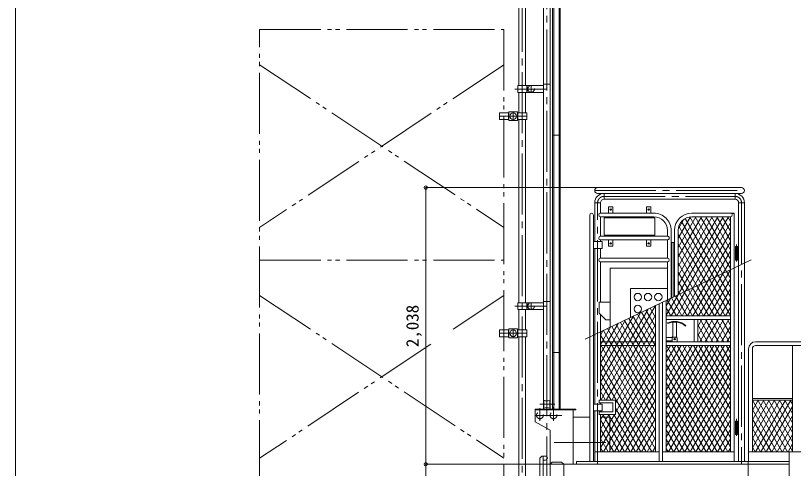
# Model space of a CAD drawing. Units: millimetres, scale not verified. Extents: x -10247 to 10142, y -7132 to 7111.
# Drawn here: x -10247 to -4517, y -1076 to 2261 of the extents above; entities that cross this region are included whole.
import ezdxf
from ezdxf.enums import TextEntityAlignment as Align

# ---------------------------------------------------------------- set-up
doc = ezdxf.new("R2010")
doc.units = ezdxf.units.MM
doc.header["$LTSCALE"] = 50
doc.header["$PDMODE"] = 32
doc.header["$PDSIZE"] = 25
for name, pattern in [('CHAIN2', [12, 9, -1, 1, -1]), ('DASHED2', [3, 2, -1]), ('DOUBLE_CHAIN2', [12.8, 9, -1, 0.6, -0.6, 0.6, -1])]:
    doc.linetypes.add(name, pattern=pattern)
doc.layers.add('0-0_1', color=4, linetype='Continuous', lineweight=18)
doc.layers.add('1-0_SPLIN', color=7, linetype='Continuous', lineweight=18)
doc.styles.add('ＭＳ ゴシック', font='')
doc.styles.get('ＭＳ ゴシック').set_extended_font_data('MS Gothic')

msp = doc.modelspace()

# ---------------------------------------------------------------- linework, layer by layer
at = {"layer": '0-0_1', "color": 7}
msp.add_line((-10247.3, -7131.76), (-10247.3, 7110.81), dxfattribs=at)
at = {"layer": '0-0_1', "lineweight": 9}
for p, q in [((-7225.47, 993.12), (-7225.47, -1044.58)), ((-5880.36, 993.12), (-7225.47, 993.12)), ((-5880.36, -1044.58), (-7225.47, -1044.58)), ((-7225.47, -1544.58), (-7225.47, -1044.58))]:
    msp.add_line(p, q, dxfattribs=at)
at = {"layer": '0-0_1'}
for p in [(-7225.47, 993.12), (-7225.47, -1044.58)]:
    msp.add_point(p, dxfattribs=at)
at = {"layer": '1-0_SPLIN'}
for p, q in [((-6538.79, 1744.96), (-6538.79, 2444.16)), ((-6490.19, 1744.96), (-6490.19, 2444.16)), ((-6358.79, -638.58), (-6358.79, 2444.16)), ((-6310.19, -638.58), (-6310.19, 2444.16)), ((-6290.99, -638.58), (-6290.99, 2444.16)), ((-6281.99, -638.58), (-6281.99, 2444.16)), ((-6243.99, -638.58), (-6243.99, 2444.16)), ((-6234.99, -638.58), (-6234.99, 2444.16)), ((-6358.79, 1754.96), (-6310.19, 1754.96)), ((-6538.79, 1544.96), (-6538.79, 1694.96)), ((-6490.19, 1544.96), (-6490.19, 1694.96)), ((-6538.79, 144.96), (-6538.79, 1494.96)), ((-6490.19, 144.96), (-6490.19, 1494.96)), ((-6290.99, 1378.96), (-6234.99, 1378.96)), ((-5959.49, 950.42), (-5911.89, 950.42)), ((-4947.09, 950.42), (-5911.89, 950.42)), ((-5911.89, 950.42), (-5911.89, 907.72)), ((-4899.49, 950.42), (-4947.09, 950.42)), ((-4947.09, 950.42), (-4947.09, 907.72)), ((-5938.14, 881.47), (-5980.84, 881.47)), ((-5980.84, 881.47), (-5980.84, 595.42)), ((-5938.14, 805.42), (-5938.14, 881.47)), ((-5911.89, 907.72), (-4947.09, 907.72)), ((-4878.14, 881.47), (-4920.84, 881.47)), ((-4920.84, 881.47), (-4920.84, -1024.58)), ((-4878.14, -1024.58), (-4878.14, 881.47)), ((-5545.09, 805.42), (-5938.14, 805.42)), ((-4981.07, 805.42), (-5265.84, 805.42)), ((-4953.84, 805.42), (-4981.07, 805.42)), ((-4953.84, 803.12), (-4973.47, 803.12)), ((-4953.84, 805.42), (-4953.84, 401.93)), ((-6018.09, 791.42), (-6018.09, -1024.58)), ((-5990.89, -1024.58), (-5990.89, 791.42)), ((-5545.09, 778.22), (-5938.14, 778.22)), ((-5938.14, 635.42), (-5938.14, 778.22)), ((-5265.84, 778.22), (-4981.01, 778.22)), ((-4981.04, 388.88), (-4981.04, 778.22)), ((-5445.09, 635.42), (-5938.14, 635.42)), ((-5445.09, 635.42), (-5445.09, 678.22)), ((-5417.89, 678.22), (-5417.89, 179.33)), ((-5393.04, 678.22), (-5393.04, 191.25)), ((-5365.84, 204.29), (-5365.84, 678.22)), ((-5445.09, 608.22), (-5938.14, 608.22)), ((-5938.14, 595.42), (-5938.14, 608.22)), ((-5445.09, 473.02), (-5445.09, 608.22)), ((-5980.84, 545.42), (-5980.84, -601.08)), ((-5938.14, 473.02), (-5938.14, 545.42)), ((-4944.84, 558.42), (-4929.84, 558.42)), ((-4944.84, 508.42), (-4944.84, 558.42)), ((-4929.84, 508.42), (-4929.84, 558.42)), ((-4929.84, 553.42), (-4920.84, 553.42)), ((-5445.09, 473.02), (-5938.14, 473.02)), ((-4929.84, 513.42), (-4920.84, 513.42)), ((-4929.84, 503.42), (-4920.84, 503.42)), ((-4929.84, 463.42), (-4920.84, 463.42)), ((-5445.09, 445.82), (-5938.14, 445.82)), ((-5938.14, 149.42), (-5938.14, 445.82)), ((-5445.09, 166.28), (-5445.09, 445.82)), ((-4953.84, 401.93), (-4953.84, -1024.58)), ((-4981.04, -954.58), (-4981.04, 388.88)), ((-6358.79, 154.96), (-6310.19, 154.96)), ((-5533.09, 124.06), (-5533.09, -954.58)), ((-5505.89, 137.11), (-5505.89, -1024.58)), ((-5481.04, -1024.58), (-5481.04, 149.03)), ((-5453.84, 162.08), (-5453.84, -954.58)), ((-6538.79, -55.04), (-6538.79, 94.96)), ((-6490.19, -55.04), (-6490.19, 94.96)), ((-5938.14, -573.58), (-5938.14, 59.42)), ((-5453.84, 47.62), (-4981.04, 47.62)), ((-4981.04, 20.42), (-5453.84, 20.42)), ((-5404.34, 1.99), (-5404.34, -99.88)), ((-5379.34, 1.99), (-5379.34, -107.38)), ((-5248.84, 20.42), (-5248.84, -142.38)), ((-5221.64, 20.42), (-5221.64, -142.38)), ((-5442.03, -7.91), (-5443.84, -3.78)), ((-5311.72, -26.43), (-5308.84, -22.98)), ((-6538.79, -1655.04), (-6538.79, -105.04)), ((-6490.19, -1655.04), (-6490.19, -105.04)), ((-5453.84, -109.88), (-5414.34, -109.88)), ((-5410.84, -114.16), (-5410.84, -142.38)), ((-5372.84, -114.16), (-5372.84, -142.38)), ((-5533.09, -142.38), (-5938.14, -142.38)), ((-5938.14, -169.58), (-5533.09, -169.58)), ((-5453.84, -134.88), (-5410.84, -134.88)), ((-5453.84, -142.38), (-4981.04, -142.38)), ((-5453.84, -169.58), (-4981.04, -169.58)), ((-3103.69, -142.38), (-4795.29, -142.38)), ((-3103.69, -169.58), (-4795.29, -169.58)), ((-4522.99, -954.58), (-4522.99, -169.58)), ((-6290.99, -221.04), (-6234.99, -221.04)), ((-4846.99, -194.08), (-4846.99, -1024.58)), ((-4819.79, -194.08), (-4819.79, -954.58)), ((-4522.99, -560.38), (-4819.79, -560.38)), ((-4819.79, -572.38), (-4522.99, -572.38)), ((-6356.49, -631.08), (-6356.49, -574.08)), ((-6312.49, -631.08), (-6312.49, -574.08)), ((-5938.14, -601.08), (-5938.14, -593.58)), ((-6419.49, -644.58), (-6119.49, -644.58)), ((-6139.49, -1044.58), (-6139.49, -644.58)), ((-5980.84, -651.08), (-5980.84, -1024.58)), ((-5938.14, -658.58), (-5938.14, -651.08)), ((-5938.14, -954.58), (-5938.14, -678.58)), ((-6139.49, -698.58), (-6018.09, -698.58)), ((-4944.84, -726.58), (-4929.84, -726.58)), ((-4944.84, -776.58), (-4944.84, -726.58)), ((-4929.84, -776.58), (-4929.84, -726.58)), ((-4929.84, -731.58), (-4920.84, -731.58)), ((-4929.84, -771.58), (-4920.84, -771.58)), ((-4929.84, -781.58), (-4920.84, -781.58)), ((-4929.84, -821.58), (-4920.84, -821.58)), ((-5980.84, -954.58), (-5505.89, -954.58)), ((-5481.04, -954.58), (-4953.84, -954.58)), ((-4846.99, -954.58), (-3051.99, -954.58)), ((-4549.49, -954.58), (-4549.49, -1645.02)), ((-6384.49, -999.58), (-6369.49, -984.58)), ((-6344.49, -984.58), (-6359.49, -984.58)), ((-6344.49, -1014.58), (-6359.49, -1014.58)), ((-6309.49, -1044.58), (-6294.49, -1029.58)), ((-6224.49, -1029.58), (-6294.49, -1029.58)), ((-6209.49, -1044.58), (-6224.49, -1029.58)), ((-4849.49, -1024.58), (-4849.49, -1144.58)), ((-6359.49, -1044.58), (-6309.49, -1044.58)), ((-6209.49, -1044.58), (-4549.49, -1044.58))]:
    msp.add_line(p, q, dxfattribs=at)
at = {"layer": '1-0_SPLIN', "color": 2, "linetype": 'CHAIN2'}
for p, q in [((-6514.49, 2444.16), (-6514.49, -3148.66)), ((-6334.49, -3091.04), (-6334.49, 2444.16)), ((-6568.27, 1719.96), (-6334.49, 1719.96)), ((-6449.49, 1744.96), (-6449.49, 1694.96)), ((-6581.99, 1552.46), (-6581.99, 1487.46)), ((-6681.99, 1519.96), (-6481.99, 1519.96)), ((-5980.84, 971.77), (-4878.14, 971.77)), ((-5911.89, 929.07), (-4947.09, 929.07)), ((-5959.49, -1044.58), (-5959.49, 881.47)), ((-4899.49, 881.47), (-4899.49, -1044.58)), ((-4937.34, 574.49), (-4937.34, 448.56)), ((-6568.27, 119.96), (-6334.49, 119.96)), ((-6449.49, 144.96), (-6449.49, 94.96)), ((-6581.99, -47.54), (-6581.99, -112.54)), ((-6681.99, -80.04), (-6481.99, -80.04)), ((-6384.49, -602.58), (-6274.64, -602.58)), ((-6284.49, -724.58), (-6284.49, -624.95)), ((-6419.49, -684.58), (-6224.03, -684.58)), ((-6384.49, -724.58), (-6384.49, -630.91)), ((-4937.34, -710.51), (-4937.34, -836.44)), ((-6280.19, -884.58), (-5898.41, -884.58))]:
    msp.add_line(p, q, dxfattribs=at)
at = {"layer": '1-0_SPLIN', "color": 2, "linetype": 'DOUBLE_CHAIN2'}
for p, q in [((-8449.49, 2158.96), (-6649.49, 2158.96)), ((-8449.49, -3091.04), (-8449.49, 2158.96)), ((-6649.49, 2158.96), (-6649.49, -3091.04)), ((-8449.49, 1898.96), (-6649.49, 698.96)), ((-6652.79, 1896.76), (-8449.49, 698.96)), ((-8449.49, 458.96), (-6649.49, 458.96)), ((-8449.49, 198.96), (-6649.49, -1001.04)), ((-6649.49, 198.96), (-7041.81, -62.59)), ((-7187.37, -159.63), (-8449.49, -1001.04))]:
    msp.add_line(p, q, dxfattribs=at)
at = {"layer": '1-0_SPLIN', "color": 3}
for p, q in [((-5365.84, 274.71), (-5075.13, 778.22)), ((-5365.84, 205.42), (-5035.13, 778.22)), ((-5365.84, 343.99), (-5115.13, 778.22)), ((-5365.84, 551.83), (-5235.13, 778.22)), ((-5365.84, 482.55), (-5195.13, 778.22)), ((-5365.84, 413.27), (-5155.13, 778.22)), ((-5365.84, 621.12), (-5275.4, 777.76)), ((-5364.87, 692.07), (-5327.35, 757.06)), ((-5314.2, 765.75), (-5071.55, 345.46)), ((-5311.42, 230.4), (-4995.13, 778.22)), ((-5280.76, 777.1), (-5040.23, 360.49)), ((-5241.4, 778.22), (-5008.9, 375.52)), ((-5201.4, 778.22), (-4981.04, 396.54)), ((-5161.4, 778.22), (-4981.04, 465.82)), ((-5121.4, 778.22), (-4981.04, 535.1)), ((-5081.4, 778.22), (-4981.04, 604.38)), ((-5041.4, 778.22), (-4981.04, 673.67)), ((-5001.4, 778.22), (-4981.04, 742.95)), ((-5361.15, 708.49), (-5134.2, 315.41)), ((-5341.45, 743.66), (-5102.88, 330.44)), ((-5256.1, 256.94), (-4981.04, 733.35)), ((-5365.84, 647.34), (-5165.52, 300.38)), ((-5200.78, 283.47), (-4981.04, 664.07)), ((-5365.84, 578.06), (-5196.85, 285.36)), ((-5145.45, 310.01), (-4981.04, 594.79)), ((-5090.13, 336.55), (-4981.04, 525.51)), ((-5365.84, 508.77), (-5228.17, 270.33)), ((-5365.84, 439.49), (-5259.5, 255.31)), ((-5034.81, 363.09), (-4981.04, 456.23)), ((-5365.84, 370.21), (-5290.82, 240.28)), ((-5216.95, 47.62), (-5034.81, 363.09)), ((-5176.95, 47.62), (-4981.04, 386.94)), ((-5071.55, 345.46), (-4981.04, 188.69)), ((-5040.23, 360.49), (-4981.04, 257.97)), ((-5008.9, 375.52), (-4981.04, 327.26)), ((-5365.84, 300.93), (-5322.15, 225.25)), ((-5296.95, 47.62), (-5145.45, 310.01)), ((-5256.95, 47.62), (-5090.13, 336.55)), ((-5165.52, 300.38), (-5019.59, 47.62)), ((-5136.95, 47.62), (-4981.04, 317.66)), ((-5134.2, 315.41), (-4981.04, 50.13)), ((-5102.88, 330.44), (-4981.04, 119.41)), ((-5416.95, 47.62), (-5311.42, 230.4)), ((-5376.95, 47.62), (-5256.1, 256.94)), ((-5365.84, 231.65), (-5353.47, 210.23)), ((-5336.95, 47.62), (-5200.78, 283.47)), ((-5290.82, 240.28), (-5179.59, 47.62)), ((-5259.5, 255.31), (-5139.59, 47.62)), ((-5228.17, 270.33), (-5099.59, 47.62)), ((-5196.85, 285.36), (-5059.59, 47.62)), ((-5096.95, 47.62), (-4981.04, 248.38)), ((-5453.84, 53), (-5366.74, 203.86)), ((-5453.84, 122.28), (-5422.06, 177.32)), ((-5416.12, 180.17), (-5339.59, 47.62)), ((-5384.8, 195.2), (-5299.59, 47.62)), ((-5353.47, 210.23), (-5259.59, 47.62)), ((-5322.15, 225.25), (-5219.59, 47.62)), ((-5056.95, 47.62), (-4981.04, 179.1)), ((-5686.64, -142.38), (-5533.09, 123.58)), ((-5541.42, 120.07), (-5533.09, 105.64)), ((-5447.44, 165.15), (-5379.59, 47.62)), ((-5766.64, -142.38), (-5643.35, 71.17)), ((-5726.64, -142.38), (-5588.03, 97.71)), ((-5666.72, 59.96), (-5549.89, -142.38)), ((-5635.39, 74.99), (-5533.09, -102.21)), ((-5604.07, 90.01), (-5533.09, -32.92)), ((-5572.74, 105.04), (-5533.09, 36.36)), ((-5453.84, 106.94), (-5419.59, 47.62)), ((-5016.95, 47.62), (-4981.04, 109.81)), ((-5846.64, -142.38), (-5753.99, 18.1)), ((-5806.64, -142.38), (-5698.67, 44.63)), ((-5760.69, 14.88), (-5669.89, -142.38)), ((-5729.37, 29.91), (-5629.89, -142.38)), ((-5698.04, 44.93), (-5589.89, -142.38)), ((-5646.64, -142.38), (-5533.09, 54.3)), ((-5221.64, -99.07), (-5152.65, 20.42)), ((-5221.64, -29.79), (-5192.65, 20.42)), ((-5206.64, -142.38), (-5112.65, 20.42)), ((-5203.89, 20.42), (-5109.89, -142.38)), ((-5166.64, -142.38), (-5072.65, 20.42)), ((-5163.89, 20.42), (-5069.89, -142.38)), ((-5126.64, -142.38), (-5032.65, 20.42)), ((-5123.89, 20.42), (-5029.89, -142.38)), ((-5086.64, -142.38), (-4992.65, 20.42)), ((-5083.89, 20.42), (-4989.89, -142.38)), ((-5043.89, 20.42), (-4981.04, -88.44)), ((-5003.89, 20.42), (-4981.04, -19.15)), ((-5926.64, -142.38), (-5864.64, -34.98)), ((-5886.64, -142.38), (-5809.31, -8.44)), ((-5885.99, -45.22), (-5829.89, -142.38)), ((-5854.66, -30.2), (-5789.89, -142.38)), ((-5823.34, -15.17), (-5749.89, -142.38)), ((-5792.01, -0.14), (-5709.89, -142.38)), ((-5606.64, -142.38), (-5533.09, -14.98)), ((-5221.64, -18.11), (-5149.89, -142.38)), ((-5046.64, -142.38), (-4981.04, -28.75)), ((-5938.14, -93.01), (-5919.96, -61.52)), ((-5938.14, -93.46), (-5909.89, -142.38)), ((-5917.31, -60.25), (-5869.89, -142.38)), ((-5566.64, -142.38), (-5533.09, -84.26)), ((-5221.64, -87.39), (-5189.89, -142.38)), ((-5006.64, -142.38), (-4981.04, -98.03)), ((-5938.14, -162.29), (-5926.64, -142.38)), ((-5938.14, -231.57), (-5886.64, -142.38)), ((-5938.14, -300.85), (-5846.64, -142.38)), ((-5938.14, -370.14), (-5806.64, -142.38)), ((-5938.14, -439.42), (-5766.64, -142.38)), ((-5938.14, -508.7), (-5726.64, -142.38)), ((-5938.14, -162.74), (-5533.09, -864.31)), ((-5935.6, -573.58), (-5686.64, -142.38)), ((-5909.89, -142.38), (-5533.09, -795.03)), ((-5895.6, -573.58), (-5646.64, -142.38)), ((-5869.89, -142.38), (-5533.09, -725.74)), ((-5855.6, -573.58), (-5606.64, -142.38)), ((-5829.89, -142.38), (-5533.09, -656.46)), ((-5827.98, -595.04), (-5566.64, -142.38)), ((-5827.98, -664.32), (-5533.09, -153.54)), ((-5789.89, -142.38), (-5533.09, -587.18)), ((-5749.89, -142.38), (-5533.09, -517.9)), ((-5709.89, -142.38), (-5533.09, -448.62)), ((-5669.89, -142.38), (-5533.09, -379.33)), ((-5629.89, -142.38), (-5533.09, -310.05)), ((-5589.89, -142.38), (-5533.09, -240.77)), ((-5549.89, -142.38), (-5533.09, -171.49)), ((-5453.84, -360.23), (-5343.77, -169.58)), ((-5453.84, -429.52), (-5303.76, -169.58)), ((-5453.84, -498.8), (-5263.77, -169.58)), ((-5453.84, -568.08), (-5223.77, -169.58)), ((-5453.84, -637.36), (-5183.77, -169.58)), ((-5453.84, -706.64), (-5143.77, -169.58)), ((-5453.84, -775.93), (-5103.76, -169.58)), ((-5453.84, -845.21), (-5063.77, -169.58)), ((-5453.84, -914.49), (-5023.77, -169.58)), ((-5453.84, -290.95), (-5383.77, -169.58)), ((-5453.84, -221.67), (-5423.77, -169.58)), ((-5452.77, -169.58), (-4999.55, -954.58)), ((-5436.99, -954.58), (-4983.76, -169.58)), ((-5412.77, -169.58), (-4981.04, -917.36)), ((-5372.77, -169.58), (-4981.04, -848.08)), ((-5332.77, -169.58), (-4981.04, -778.8)), ((-5292.77, -169.58), (-4981.04, -709.52)), ((-5252.77, -169.58), (-4981.04, -640.24)), ((-5212.77, -169.58), (-4981.04, -570.95)), ((-5172.77, -169.58), (-4981.04, -501.67)), ((-5132.77, -169.58), (-4981.04, -432.39)), ((-5092.77, -169.58), (-4981.04, -363.11)), ((-5052.77, -169.58), (-4981.04, -293.83)), ((-5012.77, -169.58), (-4981.04, -224.54)), ((-5938.14, -924.39), (-5533.09, -222.83)), ((-5938.14, -232.02), (-5533.09, -933.59)), ((-5453.84, -237.01), (-5039.55, -954.58)), ((-5396.99, -954.58), (-4981.04, -234.14)), ((-5938.14, -301.31), (-5560.97, -954.58)), ((-5915.57, -954.58), (-5533.09, -292.11)), ((-5453.84, -306.3), (-5079.55, -954.58)), ((-5356.99, -954.58), (-4981.04, -303.42)), ((-5938.14, -370.59), (-5600.97, -954.58)), ((-5875.57, -954.58), (-5533.09, -361.39)), ((-5453.84, -375.58), (-5119.55, -954.58)), ((-5316.99, -954.58), (-4981.04, -372.7)), ((-5938.14, -439.87), (-5860.94, -573.58)), ((-5835.57, -954.58), (-5533.09, -430.67)), ((-5453.84, -444.86), (-5159.55, -954.58)), ((-5276.99, -954.58), (-4981.04, -441.99)), ((-5938.14, -509.15), (-5900.94, -573.58)), ((-5795.57, -954.58), (-5533.09, -499.95)), ((-5453.84, -514.14), (-5199.55, -954.58)), ((-5236.99, -954.58), (-4981.04, -511.27)), ((-5755.57, -954.58), (-5533.09, -569.24)), ((-4819.79, -578.39), (-4816.32, -572.38)), ((-4819.79, -647.67), (-4776.32, -572.38)), ((-4819.79, -716.95), (-4736.32, -572.38)), ((-4819.79, -786.23), (-4696.32, -572.38)), ((-4819.79, -855.51), (-4656.32, -572.38)), ((-4819.79, -924.8), (-4616.32, -572.38)), ((-4796.99, -954.58), (-4576.32, -572.38)), ((-4780.22, -572.38), (-4559.55, -954.58)), ((-4756.98, -954.58), (-4536.32, -572.38)), ((-4740.21, -572.38), (-4522.99, -948.63)), ((-4700.21, -572.38), (-4522.99, -879.35)), ((-4660.21, -572.38), (-4522.99, -810.06)), ((-4620.21, -572.38), (-4522.99, -740.78)), ((-4580.22, -572.38), (-4522.99, -671.5)), ((-4540.22, -572.38), (-4522.99, -602.22)), ((-5453.84, -583.42), (-5239.55, -954.58)), ((-5196.99, -954.58), (-4981.04, -580.55)), ((-4819.79, -573.12), (-4599.55, -954.58)), ((-4716.99, -954.58), (-4522.99, -618.57)), ((-5938.14, -716.55), (-5916.22, -678.58)), ((-5938.14, -785.83), (-5876.22, -678.58)), ((-5938.14, -855.11), (-5836.22, -678.58)), ((-5920.32, -678.58), (-5760.97, -954.58)), ((-5880.32, -678.58), (-5720.97, -954.58)), ((-5840.32, -678.58), (-5680.97, -954.58)), ((-5827.98, -630.66), (-5640.97, -954.58)), ((-5715.57, -954.58), (-5533.09, -638.52)), ((-5453.84, -652.71), (-5279.55, -954.58)), ((-5156.99, -954.58), (-4981.04, -649.83)), ((-4819.79, -642.4), (-4639.55, -954.58)), ((-5938.14, -717), (-5800.97, -954.58)), ((-5675.57, -954.58), (-5533.09, -707.8)), ((-5453.84, -721.99), (-5319.55, -954.58)), ((-5116.99, -954.58), (-4981.04, -719.11)), ((-4819.79, -711.68), (-4679.55, -954.58)), ((-4676.99, -954.58), (-4522.99, -687.85)), ((-5938.14, -786.28), (-5840.97, -954.58)), ((-5635.57, -954.58), (-5533.09, -777.08)), ((-5453.84, -791.27), (-5359.55, -954.58)), ((-5076.99, -954.58), (-4981.04, -788.4)), ((-4819.79, -780.96), (-4719.55, -954.58)), ((-4636.99, -954.58), (-4522.99, -757.13)), ((-5938.14, -855.56), (-5880.97, -954.58)), ((-5595.57, -954.58), (-5533.09, -846.36)), ((-5036.99, -954.58), (-4981.04, -857.68)), ((-4819.79, -850.25), (-4759.55, -954.58)), ((-4596.99, -954.58), (-4522.99, -826.41)), ((-5555.57, -954.58), (-5533.09, -915.65)), ((-5453.84, -860.55), (-5399.55, -954.58)), ((-4556.99, -954.58), (-4522.99, -895.7)), ((-5938.14, -924.84), (-5920.97, -954.58)), ((-5453.84, -929.83), (-5439.55, -954.58)), ((-4996.99, -954.58), (-4981.04, -926.96)), ((-4819.79, -919.53), (-4799.55, -954.58))]:
    msp.add_line(p, q, dxfattribs=at)
at = {"layer": '1-0_SPLIN', "color": 4, "lineweight": 9}
msp.add_line((-6050.38, -124.08), (-4828.74, 461.94), dxfattribs=at)
at = {"layer": '1-0_SPLIN'}
for points in [[(-6546.99, 1744.96), (-6546.99, 1694.96), (-6481.99, 1694.96), (-6481.99, 1744.96)], [(-6614.49, 1552.46), (-6614.49, 1487.46), (-6549.49, 1487.46), (-6549.49, 1552.46)], [(-6681.99, 1544.96), (-6681.99, 1494.96), (-6616.99, 1494.96), (-6616.99, 1544.96)], [(-6546.99, 1544.96), (-6546.99, 1494.96), (-6481.99, 1494.96), (-6481.99, 1544.96)], [(-5537.18, 642.08), (-5910.17, 642.08), (-5910.17, 770.98), (-5537.18, 770.98)], [(-4944.84, 458.42), (-4944.84, 508.42), (-4929.84, 508.42), (-4929.84, 458.42)], [(-6546.99, 144.96), (-6546.99, 94.96), (-6481.99, 94.96), (-6481.99, 144.96)], [(-6681.99, -55.04), (-6681.99, -105.04), (-6616.99, -105.04), (-6616.99, -55.04)], [(-6614.49, -47.54), (-6614.49, -112.54), (-6549.49, -112.54), (-6549.49, -47.54)], [(-6546.99, -55.04), (-6546.99, -105.04), (-6481.99, -105.04), (-6481.99, -55.04)], [(-5947.98, -573.58), (-5947.98, -593.58), (-5847.98, -593.58), (-5847.98, -658.58), (-5947.98, -658.58), (-5947.98, -678.58), (-5827.98, -678.58), (-5827.98, -573.58)], [(-4944.84, -826.58), (-4944.84, -776.58), (-4929.84, -776.58), (-4929.84, -826.58)]]:
    msp.add_lwpolyline(points, close=True, dxfattribs=at)
for points in [[(-6358.79, 1694.96), (-6478.99, 1694.96), (-6478.99, 1744.96), (-6358.79, 1744.96)], [(-4899.49, 993.12), (-5084.49, 993.12), (-5784.49, 993.12), (-5959.49, 993.12)], [(-5847.14, 805.42), (-5847.14, 851.82), (-5879.14, 851.82), (-5879.14, 805.42)], [(-5567.14, 805.42), (-5567.14, 851.82), (-5599.14, 851.82), (-5599.14, 805.42)], [(-5990.89, 595.42), (-5925.28, 595.42), (-5925.28, 545.42), (-5990.89, 545.42)], [(-5847.14, 608.22), (-5847.14, 561.82), (-5879.14, 561.82), (-5879.14, 608.22)], [(-5567.14, 608.22), (-5567.14, 561.82), (-5599.14, 561.82), (-5599.14, 608.22)], [(-5398.89, 188.44), (-5398.89, 588.42), (-5417.89, 588.42)], [(-5412.04, 182.13), (-5412.04, 588.42), (-5393.04, 588.42)], [(-5868.14, -36.66), (-5868.14, 399.42), (-5445.09, 399.42)], [(-5445.09, 249.42), (-5718.14, 249.42), (-5718.14, 34.09)], [(-6358.79, 94.96), (-6478.99, 94.96), (-6478.99, 144.96), (-6358.79, 144.96)], [(-5868.14, 149.42), (-5948.14, 149.42), (-5948.14, 69.42)], [(-5948.14, 69.42), (-5898.14, 19.42), (-5868.14, 19.42)], [(-5990.89, -601.08), (-5925.28, -601.08), (-5925.28, -651.08), (-5990.89, -651.08)], [(-6139.49, -638.58), (-6419.49, -638.58), (-6419.49, -732.58), (-6309.49, -792.58), (-6309.49, -1384.58), (-6419.49, -1444.58), (-6419.49, -1544.58), (-6139.49, -1544.58), (-6139.49, -1208.68)], [(-6119.49, -644.58), (-6119.49, -638.58), (-6139.49, -638.58)], [(-6369.49, -1204.58), (-6384.49, -1189.58), (-6384.49, -999.58)], [(-6369.49, -984.58), (-6359.49, -984.58), (-6359.49, -1204.58), (-6369.49, -1204.58)], [(-4549.49, -1024.58), (-6114.49, -1024.58), (-6114.49, -1044.58)], [(-6309.49, -1299.58), (-6209.49, -1299.58), (-6209.49, -1044.58)]]:
    msp.add_lwpolyline(points, dxfattribs=at)
at = {"layer": '1-0_SPLIN', "color": 2, "linetype": 'DASHED2'}
msp.add_lwpolyline([(-5938.14, -698.58), (-5869.49, -698.58), (-5869.49, -954.58)], dxfattribs=at)
for centre, radius in [((-6449.49, 1719.96), 24.3), ((-6449.49, 119.96), 24.3), ((-6384.49, -684.58), 25), ((-6284.49, -684.58), 25)]:
    msp.add_circle(centre, radius, dxfattribs=at)
at = {"layer": '1-0_SPLIN'}
for centre, radius in [((-6581.99, 1519.96), 24.3), ((-5863.14, 831.82), 5.5), ((-5583.14, 831.82), 5.5), ((-5863.14, 581.82), 5.5), ((-5583.14, 581.82), 5.5), ((-5663.94, 187.23), 27.12), ((-5588.14, 187.23), 27.12), ((-5512.33, 187.23), 27.12), ((-5663.94, 99.01), 27.12), ((-6581.99, -80.04), 24.3), ((-5391.84, -122.38), 6.25)]:
    msp.add_circle(centre, radius, dxfattribs=at)
for centre, radius, start, end in [((-5959.49, 971.77), 21.35, 90, 270), ((-4899.49, 971.77), 21.35, 270, 90), ((-5911.89, 881.47), 68.95, 90.00003, 180.00015), ((-4947.09, 881.47), 68.95, 359.99983, 90.00015), ((-5911.89, 881.47), 26.25, 90, 180), ((-4947.09, 881.47), 26.25, 0, 90), ((-6004.49, 791.42), 13.6, 0, 180), ((-5938.14, 791.82), 13.6, 90, 270), ((-5545.09, 678.22), 127.2, 359.99991, 89.99997), ((-5265.84, 678.22), 127.2, 90.00012, 180.00008), ((-4981.07, 791.82), 13.6, 270, 90), ((-5545.09, 678.22), 100, 0, 90), ((-5265.84, 678.22), 100, 90.00014, 180), ((-5938.14, 621.82), 13.6, 90, 270), ((-5445.02, 621.82), 13.6, 269.73372, 90.26627), ((-5938.14, 459.42), 13.6, 90, 270), ((-5445.09, 459.42), 13.6, 270, 90), ((-5391.84, -122.38), 129.5, 50.13902, 113.67474), ((-5391.84, -122.38), 125, 50.13899, 113.6747), ((-5414.34, -99.88), 10, 270, 0), ((-5391.84, -137.38), 30, 50.70277, 129.29573), ((-4795.29, -194.08), 51.7, 90.00012, 179.99986), ((-4795.29, -194.08), 24.5, 90.00027, 179.99971), ((-6334.49, -517.58), 60, 248.72504, 291.27495), ((-6334.49, -687.58), 60, 66.10858, 111.2746), ((-6344.49, -999.58), 15, 270, 90)]:
    msp.add_arc(centre, radius, start, end, dxfattribs=at)
at = {"layer": '1-0_SPLIN', "color": 2, "linetype": 'CHAIN2'}
for centre, start, end in [((-5911.89, 881.47), 90.00014, 180.00014), ((-4947.09, 881.47), 359.99985, 90.00014)]:
    msp.add_arc(centre, 47.6, start, end, dxfattribs=at)

# ---------------------------------------------------------------- texts
at = {"layer": '0-0_1', "style": 'ＭＳ ゴシック'}
msp.add_text('2,038', height=91.64, rotation=90, dxfattribs=at).set_placement((-7250.47, -181.98), align=Align.BOTTOM_LEFT)

doc.saveas('drawing.dxf')
